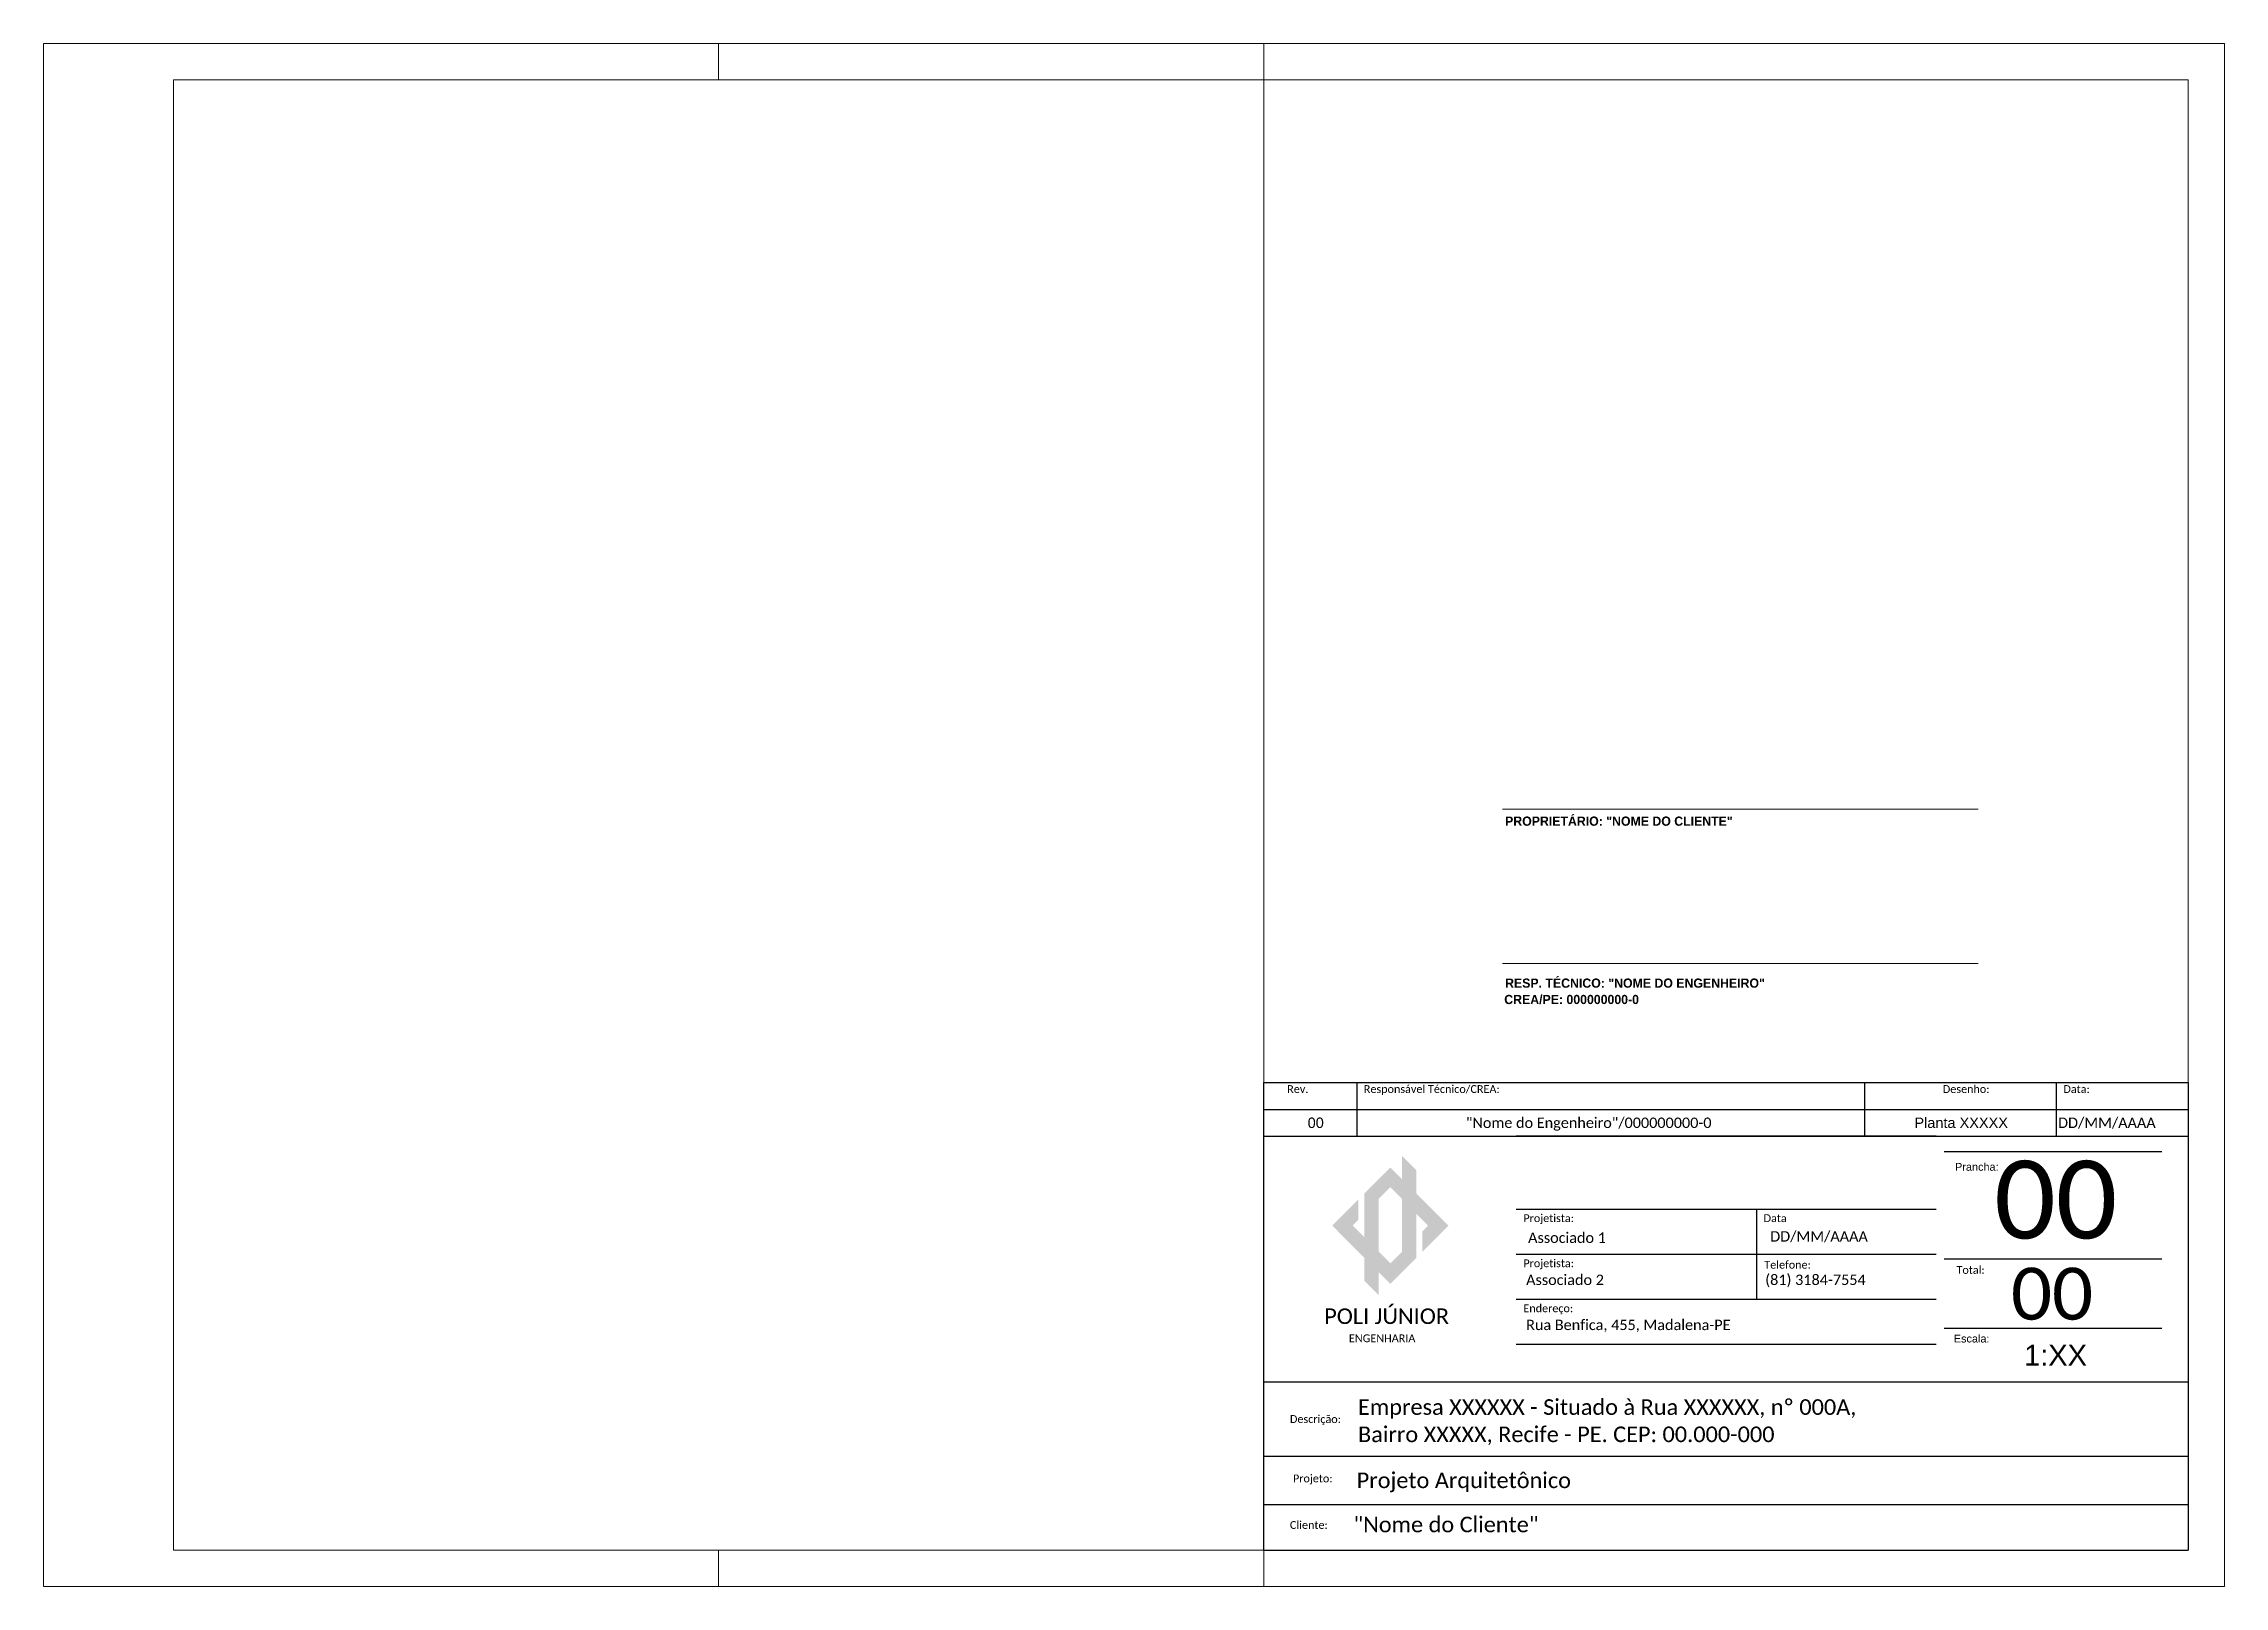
# Paper-space layout 'A3' of a CAD drawing. Header units: centimetres, sheet in millimetres. Extents: x 0 to 420, y 0 to 297.
import ezdxf
from ezdxf.enums import TextEntityAlignment as Align

# ---------------------------------------------------------------- set-up
doc = ezdxf.new("R2010")
doc.units = ezdxf.units.CM
doc.header["$LTSCALE"] = 0.8
doc.layers.add('ARQ-FOLHA', color=7, linetype='Continuous', lineweight=9)
doc.layers.add('ARQ-PENA-MÉDIA', color=7, linetype='Continuous', lineweight=20)
doc.layers.add('ARQ-VP', color=7, linetype='Continuous', lineweight=9, plot=False)
doc.styles.add('PJ', font='calibri.ttf', dxfattribs={"height": 3})
doc.styles.get("Standard").update_dxf_attribs({"font": 'arial.ttf'})
doc.styles.add('STYLE3', font='', dxfattribs={"height": 0.015})
doc.styles.get('STYLE3').set_extended_font_data('RotisSansSerif ExtraBold')

psp = doc.layouts.new('A3')

# ---------------------------------------------------------------- hatches: boundary and pattern name
at = {"transparency": 33554641}
h = psp.add_hatch(color=40, dxfattribs=at)
h.dxf.hatch_style = 1
h.paths.add_polyline_path([(252.16, 69.4), (252.16, 69.5), (253.22, 70.55), (253.22, 74.48), (248.19, 69.45), (254.39, 63.24), (254.39, 58.76), (257.14, 56.01), (257.14, 60.49), (259.38, 58.26), (261.61, 60.49), (264.36, 63.24), (264.36, 64.42), (264.36, 71.73), (266.59, 69.5), (266.59, 69.4), (265.54, 68.35), (265.54, 64.42), (270.56, 69.45), (264.36, 75.66), (264.36, 80.14), (261.61, 82.89), (261.61, 78.41), (259.38, 80.64), (257.14, 78.41), (254.39, 75.66), (254.39, 74.48), (254.39, 67.17)])
h.paths.add_polyline_path([(257.14, 74.63), (259.38, 76.86), (261.61, 74.63), (261.61, 64.42), (259.38, 62.19), (257.14, 64.42)], flags=16)

# ---------------------------------------------------------------- linework, layer by layer
for p, q in [((235, 7), (235, 96.99)), ((235, 96.99), (413, 96.99)), ((252.89, 96.99), (252.89, 86.67)), ((350.67, 96.99), (350.67, 86.67)), ((387.62, 96.99), (387.62, 86.67)), ((413, 96.99), (413, 7)), ((235, 91.83), (413, 91.83)), ((235, 86.67), (413, 86.67)), ((407.95, 83.64), (366.01, 83.64)), ((283.61, 72.63), (364.51, 72.63)), ((329.88, 72.63), (329.88, 55.28)), ((283.61, 63.96), (364.51, 63.96)), ((407.95, 63.02), (366.01, 63.02)), ((283.61, 55.28), (364.51, 55.28)), ((283.61, 46.61), (364.51, 46.61)), ((407.95, 49.66), (366.01, 49.66)), ((235, 39.35), (413, 39.35)), ((235, 25.07), (413, 25.07)), ((235, 15.78), (413, 15.78)), ((235, 7), (413, 7))]:
    psp.add_line(p, q)
at = {"color": 8, "linetype": 'Continuous'}
for p, q in [((364.51, 86.67), (283.61, 86.67)), ((366.28, 39.35), (408, 39.35))]:
    psp.add_line(p, q, dxfattribs=at)
at = {"layer": 'ARQ-FOLHA', "ltscale": 0.03}
for p, q in [((0, 0), (0, 297)), ((0, 297), (420, 297)), ((130, 290), (130, 297)), ((235, 290), (235, 297)), ((420, 297), (420, 0)), ((25, 290), (413, 290)), ((25, 7), (25, 290)), ((413, 290), (413, 7)), ((413, 7), (25, 7)), ((130, 7), (130, 0)), ((235, 7), (235, 0)), ((420, 0), (0, 0))]:
    psp.add_line(p, q, dxfattribs=at)
at = {"layer": 'ARQ-PENA-MÉDIA'}
for p, q in [((372.61, 149.63), (280.96, 149.63)), ((372.61, 119.88), (280.96, 119.88))]:
    psp.add_line(p, q, dxfattribs=at)

# ---------------------------------------------------------------- texts
at = {"style": 'PJ'}
for s, height, p in [('Responsável Técnico/CREA:', 1.5, (254.26, 94.99)), ('Desenho:', 1.5, (365.77, 94.99)), ('Rev.', 1.5, (239.5, 94.99)), ('Data:', 1.5, (388.99, 94.99)), ('00', 15, (375.68, 66.95)), ('Projetista:', 1.5, (284.99, 70.13)), ('Data', 1.5, (331.25, 70.13)), ('Associado 1', 2, (285.9, 66.12)), ('DD/MM/AAAA', 2, (332.54, 66.38)), ('Projetista: ', 1.5, (284.99, 61.45)), ('Associado 2', 2, (285.52, 58.01)), ('Telefone: ', 1.5, (331.39, 61.17)), ('(81) 3184-7554', 2, (331.57, 58.02)), ('Total:', 1.5, (368.4, 60.17)), ('00', 10, (378.91, 51.34)), ('Endereço:', 1.5, (284.99, 52.78)), ('Rua Benfica, 455, Madalena-PE', 2, (285.52, 49.34)), ('Descrição:', 1.5, (240.03, 31.46)), ('Projeto:', 1.5, (240.62, 20.03)), ('Cliente:', 1.5, (240.03, 11.07))]:
    psp.add_text(s, height=height, dxfattribs=at).set_placement(p)
for s, p in [('00', (245, 89.25)), ('Planta XXXXX', (369.31, 89.25))]:
    psp.add_text(s, height=2).set_placement(p, align=Align.MIDDLE_CENTER)
for s, p in [('"Nome do Engenheiro"/000000000-0', (297.58, 89.25)), ('DD/MM/AAAA', (397.37, 89.25))]:
    psp.add_text(s, height=2, dxfattribs=at).set_placement(p, align=Align.MIDDLE_CENTER)
for s, height, p in [('Prancha:', 1.5, (368.13, 80.01)), ('Escala:', 1.5, (367.89, 46.95)), ('1:XX', 4, (381.42, 42.5))]:
    psp.add_text(s, height=height).set_placement(p)
at = {"color": 7, "linetype": 'Continuous', "style": 'PJ'}
for s, p in [('Empresa XXXXXX - Situado à Rua XXXXXX, nº 000A,', (253.14, 33.02)), ('Bairro XXXXX, Recife - PE. CEP: 00.000-000', (253.14, 27.77)), ('Projeto Arquitetônico', (252.89, 18.92)), ('"Nome do Cliente"', (252.26, 10.41))]:
    psp.add_text(s, height=3, dxfattribs=at).set_placement(p)
at = {"insert": (246.64, 53.51), "char_height": 3, "attachment_point": 1, "style": 'PJ'}
psp.add_mtext_dynamic_manual_height_columns('POLI JÚNIOR\\P{\\H0.5x;         ENGENHARIA}', width=41.3962, gutter_width=15, heights=[0], dxfattribs=at)
at = {"layer": 'ARQ-PENA-MÉDIA', "style": 'STYLE3'}
for s, p in [('PROPRIETÁRIO: "NOME DO CLIENTE"', (281.47, 146.43)), ('CREA/PE: 000000000-0', (281.31, 112.1)), ('RESP. TÉCNICO: "NOME DO ENGENHEIRO"', (281.47, 115.25))]:
    psp.add_text(s, height=1.7716, dxfattribs=at).set_placement(p)

# ---------------------------------------------------------------- viewports
at = {"layer": 'ARQ-VP', "ltscale": 0.03}
psp.add_viewport(center=(130, 148.5), size=(210, 283), view_center_point=(39.485, 38.227), view_height=14.15, dxfattribs=at)

doc.saveas('drawing.dxf')
